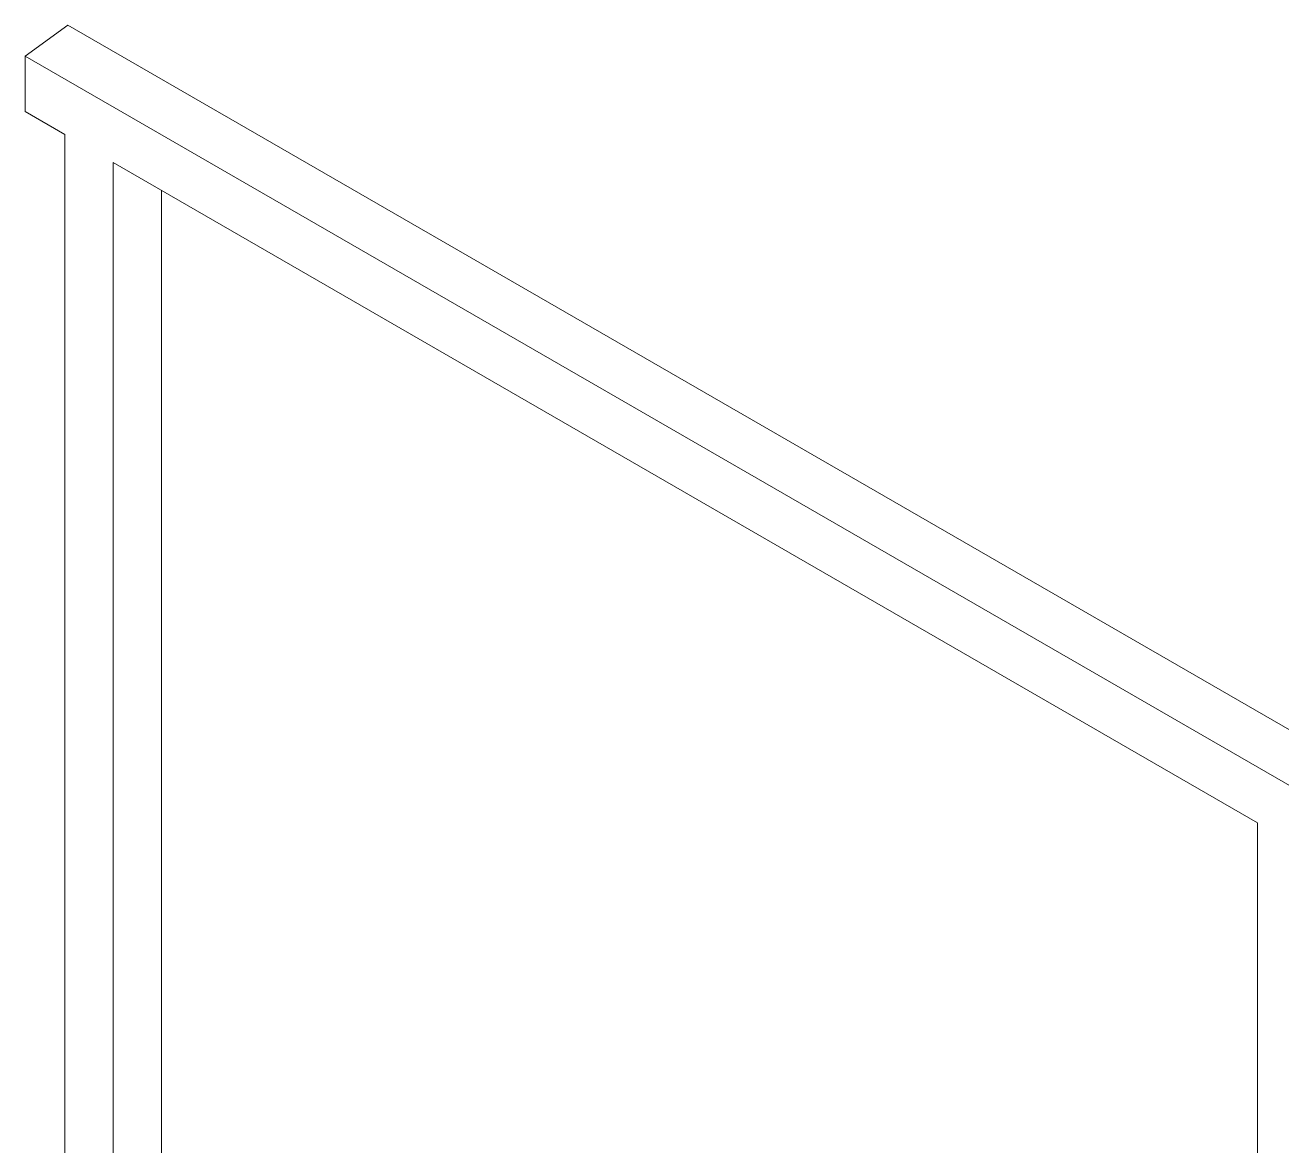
# Model space of a CAD drawing. Header units: millimetres. Extents: x 169 to 14583, y -399 to 10804.
# Drawn here: x 1318 to 2056, y 8186 to 8844 of the extents above; entities that cross this region are included whole.
import ezdxf

# ---------------------------------------------------------------- set-up
doc = ezdxf.new("R2010")
doc.units = ezdxf.units.MM
doc.header["$LTSCALE"] = 35

msp = doc.modelspace()

# ---------------------------------------------------------------- linework, layer by layer
at = {"color": 7, "linetype": 'Continuous', "lineweight": 18}
for p, q in [((1318.451, 8825.57), (1343.57, 8843.726)), ((2742.62, 8036.071), (1343.57, 8843.726)), ((2742.62, 8003.415), (1318.451, 8825.57)), ((1318.451, 8825.57), (1318.451, 8792.909)), ((1341.842, 8779.405), (1318.451, 8792.909)), ((1341.842, 7946.554), (1341.842, 8779.405)), ((2041.877, 8375.283), (1370.126, 8763.077)), ((1370.126, 7930.225), (1370.126, 8763.077)), ((1398.41, 7913.897), (1398.41, 8746.749)), ((2041.877, 7290.161), (2041.877, 8375.283))]:
    msp.add_line(p, q, dxfattribs=at)

doc.saveas('drawing.dxf')
